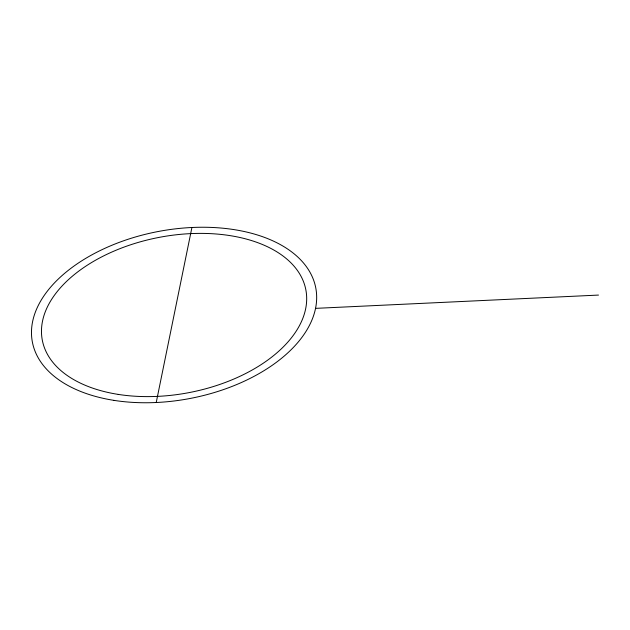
<?xml version="1.0" encoding="UTF-8"?>
<svg xmlns="http://www.w3.org/2000/svg" width="630" height="630" viewBox="0 0 630 630"><rect width="100%" height="100%" fill="white"/><g stroke="black" fill="none" stroke-linecap="round" stroke-linejoin="round"><path stroke-width="0.94" d="M156.232 402.507L191.914 227.493M315.551 308.361L598.5 295.076M114.006 400.373A144.262 84.995 -10.8 0 0 316.11 289.91A144.262 84.995 -10.8 0 0 92.114 254.717A144.262 84.995 -10.8 0 0 114.006 400.373M118.212 394.396A134.159 79.049 -10.8 0 0 306.164 291.666A134.159 79.049 -10.8 0 0 97.847 258.938A134.159 79.049 -10.8 0 0 118.212 394.396"/></g></svg>
